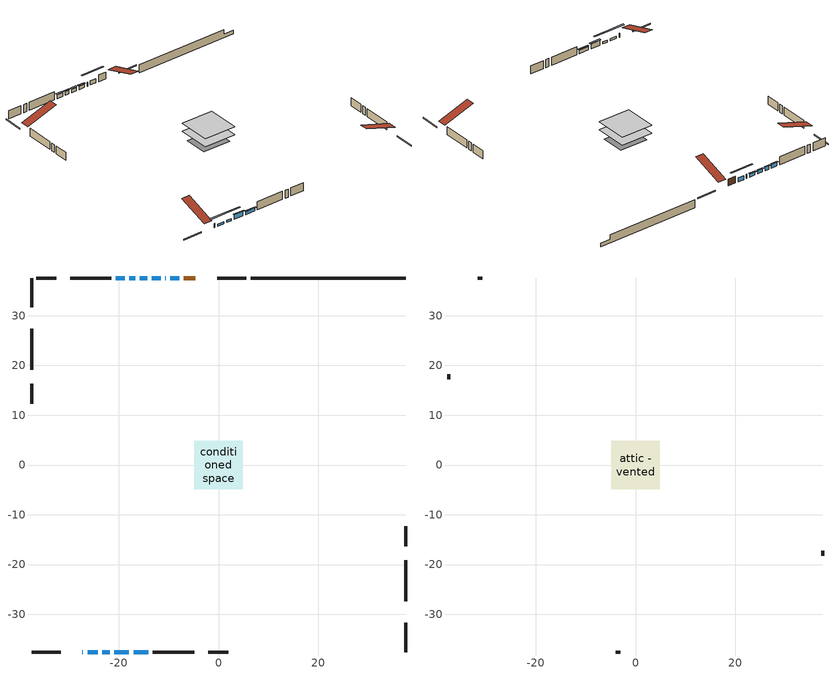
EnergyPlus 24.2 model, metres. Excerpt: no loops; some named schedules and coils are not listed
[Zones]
conditioned space
 floor outside (Floor1 construction): -2.7,-2.7 -2.7,2.7 2.7,2.7 2.7,-2.7 z1.59
 floor adiabatic (AdiabaticFloorConstruction): -4.82,-4.82 -4.82,4.82 4.82,4.82 4.82,-4.82 z1.59
 floor foundation (Slab1 construction): -4.27,-3.5 -4.27,3.5 4.27,3.5 4.27,-3.5 z-0.85
 wall outside (RimJoist1 construction): 5.54,37.56 -0.29,37.56 / -37.56,-37.56 -31.73,-37.56 / -37.56,37.56 -37.56,31.73 / 37.56,-37.56 37.56,-31.73 z1.59:1.89
 wall outside (AdiabaticWallConstruction 1): -4.62,37.56 -6.94,37.56 z1.59:3.62
 wall outside (AdiabaticWallConstruction): -27.4,-37.56 -27.23,-37.56 / -7.87,37.56 -9.65,37.56 / -10.58,37.56 -10.7,37.56 z1.59:2.81; -26.3,-37.56 -24.27,-37.56 / -23.34,-37.56 -21.86,-37.56 z1.59:2.2; -11.62,37.56 -13.43,37.56 / -14.35,37.56 -15.83,37.56 / -17.06,-37.56 -14.12,-37.56 z1.59:2.61; -16.76,37.56 -17.9,37.56 / -18.83,37.56 -20.61,37.56 z1.59:2.73; -20.94,-37.56 -17.99,-37.56 z1.59:3.04
 wall outside (Wall1 construction): -21.53,37.56 -29.81,37.56 / -13.19,-37.56 -4.91,-37.56 / -37.56,27.4 -37.56,19.12 / 37.56,-27.4 37.56,-19.12 z1.59:4.03
 wall outside (Wall3 construction): -32.62,37.56 -36.63,37.56 / -2.1,-37.56 1.91,-37.56 / -37.56,16.32 -37.56,12.3 / 37.56,-16.32 37.56,-12.3 z1.59:4.03
 wall foundation (FoundationWall1 construction): 6.47,37.56,-0.85 6.47,37.56,1.59 34.45,37.56,1.59 34.45,37.56,0.21 37.56,37.56,0.21 37.56,37.56,-0.85
 window (WindowConstruction 6): -27.4,-37.56 -27.23,-37.56 z1.59:2.81
 window (WindowConstruction 8): -7.87,37.56 -9.65,37.56 z1.59:2.81
 window (WindowConstruction 9): -26.3,-37.56 -24.27,-37.56 z1.59:2.2
 window (WindowConstruction 10): -23.34,-37.56 -21.87,-37.56 z1.59:2.2
 window (WindowConstruction 7): -10.58,37.56 -10.69,37.56 z1.59:2.81
 window (WindowConstruction): -11.62,37.56 -13.43,37.56 z1.59:2.6
 window (WindowConstruction 1): -14.36,37.56 -15.83,37.56 z1.59:2.6
 window (WindowConstruction 2): -16.76,37.56 -17.9,37.56 z1.59:2.73
 window (WindowConstruction 3): -18.83,37.56 -20.61,37.56 z1.59:2.73
 window (WindowConstruction 4): -20.94,-37.56 -17.99,-37.56 z1.59:3.04
 window (WindowConstruction 5): -17.06,-37.56 -14.12,-37.56 z1.59:2.6
 door (Door): -4.62,37.56 -6.94,37.56 z1.59:3.62
 ceiling adiabatic (AdiabaticFloorConstruction): 4.82,-4.82 4.82,4.82 -4.82,4.82 -4.82,-4.82 z1.59
attic - vented
 floor to conditioned space (Floor2 construction Reversed): -4.82,-4.82 -4.82,4.82 4.82,4.82 4.82,-4.82 z4.03
 wall outside (Wall2 construction): -30.74,37.56 -31.69,37.56 / -3.98,-37.56 -3.03,-37.56 / -37.56,18.19 -37.56,17.25 / 37.56,-18.19 37.56,-17.25 z1.59:4.03
 roof outside (Roof1 construction): -3.69,37.56,4.03 -3.69,28.17,7.16 -1.22,28.17,7.16 -1.22,37.56,4.03; -28.33,-37.56,4.03 -28.33,-28.17,7.16 -30.8,-28.17,7.16 -30.8,-37.56,4.03; -37.56,28.33,4.03 -28.17,28.33,7.16 -28.17,30.8,7.16 -37.56,30.8,4.03; 37.56,-28.33,4.03 28.17,-28.33,7.16 28.17,-30.8,7.16 37.56,-30.8,4.03
shading: -12.29,37.56 -5.23,37.56 -5.23,37.97 -12.29,37.97 z5.45; -21.63,-37.56 -28.94,-37.56 -28.94,-37.97 -21.63,-37.97 z4.84; -19.23,-37.56 -25.98,-37.56 -25.98,-37.97 -19.23,-37.97 z4.84; -13.63,37.56 -11.42,37.56 -11.42,37.97 -13.63,37.97 z2.81; -16.03,37.56 -14.15,37.56 -14.15,37.97 -16.03,37.97 z2.81; -18.1,37.56 -16.56,37.56 -16.56,37.97 -18.1,37.97 z2.93; -20.81,37.56 -18.63,37.56 -18.63,37.97 -20.81,37.97 z2.93; -17.79,-37.56 -21.14,-37.56 -21.14,-37.97 -17.79,-37.97 z3.24; -13.92,-37.56 -17.26,-37.56 -17.26,-37.97 -13.92,-37.97 z2.81
[Building]
Building 1: Terrain=Suburbs
[Site:Location]
Victoria Intl AP_BC: Latitude {deg}=48.65; Longitude {deg}=-123.43; Time Zone {hr}=-8; Elevation {m}=20; Keep Site Location Information=Yes
[Site:GroundTemperature:Shallow]
8.05499, 7.06759, 6.98852, 7.45709, 9.33813, 11.2104, 12.8336, 13.8618, 13.9492, 13.1129, 11.5311, 9.71625
[Site:WaterMainsTemperature]
Calculation Method=Schedule; Temperature Schedule=mains temperature schedule
[Material] Roughness=Rough; Thermal Absorptance=0.9
Name | Thickness {m} | Conductivity {W/m-K} | Density {kg/m3} | Specific Heat {J/kg-K} | Solar Absorptance | Visible Absorptance
asphalt or fiberglass shingles | 0.00635 | 0.162714 | 1121.4 | 1465.45 | 0.4 | 0.4
ceiling loosefill ins | 0.0846667 | 0.0480833 | 16.02 | 1046.75 | 0.7 | 0.7
ceiling stud and cavity | 0.1397 | 0.101195 | 65.682 | 1177.47 | 0.7 | 0.7
concrete 4.0 in. | 0.1016 | 1.803125 | 2242.8 | 837.4 | 0.7 | 0.7
concrete 8.0 in. | 0.2032 | 1.803125 | 2242.8 | 837.4 | 0.7 | 0.7
door material | 0.04445 | 0.053851 | 512.64 | 1214.23 | 0.7 | 0.7
floor covering | 0.0127 | 0.0433444 | 54.468 | 1339.84 | 0.6 | 0.6
floor rigid ins; wall rigid ins | 0.512978 | 0.029427 | 32.04 | 1214.23 | 0.7 | 0.7
floor stud and cavity | 0.1397 | 1.58053 | 92.3553 | 1139.71 | 0.7 | 0.7
floor stud and cavity 1 | 0.1397 | 1.75129 | 37.0049 | 1207.88 | 0.7 | 0.7
furniture material conditioned space 1 | 0.1524 | 0.115458 | 640.8 | 1214.23 | 0.6 | 0.6
gypsum board | 0.0127 | 0.160291 | 801 | 837.4 | 0.6 | 0.6
osb sheathing 0.5 in. | 0.0127 | 0.115458 | 512.64 | 1214.23 | 0.7 | 0.7
osb sheathing 0.75 in. | 0.01905 | 0.115458 | 512.64 | 1214.23 | 0.7 | 0.7
rim joist stud and cavity | 0.0508 | 0.648972 | 50.32683 | 1063.81 | 0.6 | 0.6
wall stud and cavity | 0.1397 | 0.105084 | 139.0536 | 1170.24 | 0.7 | 0.7
wall stud and cavity 1 | 0.0889 | 6.9971 | 50.32683 | 1063.81 | 0.6 | 0.6
wall stud and cavity 2 | 0.1397 | 0.12064 | 139.0536 | 1170.24 | 0.7 | 0.7
wall stud and cavity 3 | 0.0889 | 0.380278 | 52.3479 | 1209.89 | 0.7 | 0.7
wall stud and cavity 4 | 0.0889 | 0.391764 | 83.0341 | 1211.67 | 0.7 | 0.7
wood siding | 0.0254 | 0.102417 | 544.68 | 1172.36 | 0.4 | 0.4
wood siding 1 | 0.00254 | 0.102417 | 544.68 | 1172.36 | 0.4 | 0.4
wood siding 2; wood siding 3; wood siding 4 | 0.0254 | 0.102417 | 544.68 | 1172.36 | 0.7 | 0.7
[WindowMaterial:SimpleGlazingSystem]
Name | U-Factor {W/m2-K} | Solar Heat Gain Coefficient
WindowMaterial | 4.63154 | 0.68
WindowMaterial 1 | 4.763842 | 0.67
WindowMaterial 2 | 4.90182 | 0.66
WindowMaterial 3 | 4.56171 | 0.68
WindowMaterial 4 | 4.18582 | 0.71
WindowMaterial 5 | 2.6556 | 0.39
WindowMaterial 6 | 2.65787 | 0.42
WindowMaterial 7 | 2.95313 | 0.6
WindowMaterial 8 | 2.95483 | 0.64
WindowMaterial 9 | 3.0082 | 0.51
[Construction]
AdiabaticFloorConstruction: floor stud and cavity 1, floor rigid ins, osb sheathing 0.75 in., floor covering
AdiabaticWallConstruction: wood siding 3, wall rigid ins, wall stud and cavity 3, gypsum board
AdiabaticWallConstruction 1: wood siding 4, wall rigid ins, wall stud and cavity 3, gypsum board
Door: door material
Floor1 construction: floor stud and cavity, osb sheathing 0.75 in., floor covering
Floor2 construction Reversed: gypsum board, ceiling stud and cavity, ceiling loosefill ins
FoundationWall1 construction: concrete 8.0 in.
furniture construction conditioned space 1: furniture material conditioned space 1
PartitionWallConstruction: gypsum board, wall stud and cavity 4, gypsum board
RimJoist1 construction: wood siding 2, rim joist stud and cavity
Roof1 construction: asphalt or fiberglass shingles
Slab1 construction: concrete 4.0 in.
Wall1 construction: wood siding, osb sheathing 0.5 in., wall stud and cavity, gypsum board
Wall2 construction: wood siding 1, wall stud and cavity 1
Wall3 construction: wood siding, osb sheathing 0.5 in., wall stud and cavity 2, gypsum board
WindowConstruction: WindowMaterial
WindowConstruction 1; WindowConstruction 5: WindowMaterial 1
WindowConstruction 10: WindowMaterial 9
WindowConstruction 2: WindowMaterial 2
WindowConstruction 3: WindowMaterial 3
WindowConstruction 4: WindowMaterial 4
WindowConstruction 6: WindowMaterial 5
WindowConstruction 7: WindowMaterial 6
WindowConstruction 8: WindowMaterial 7
WindowConstruction 9: WindowMaterial 8
[Zone] Multiplier=1; Part of Total Floor Area=Yes
Name | Volume {m3}
attic - vented | 47.3373
conditioned space | 419.5
[Space]
Name | Zone | Volume {m3}
attic - vented 1 | attic - vented | 47.3373
conditioned space 1 | conditioned space | 419.5
[ZoneInfiltration:EffectiveLeakageArea]
infil attic - vented 1: Zone or Space=attic - vented 1; Schedule=Always On Discrete; Effective Air Leakage Area {cm2}=4137.33; Stack Coefficient=0.00038739; Wind Coefficient=1.32983e-05
[ZoneMixing]
whole house fan mix: Zone or Space=attic - vented; Schedule=Always On Continuous; Design Flow Rate Calculation Method=Flow/Zone; Design Flow Rate {m3/s}=0; Source Zone or Space=conditioned space
[SurfaceProperty:ExposedFoundationPerimeter]
Slab1: Exposed Perimeter Calculation Method=TotalExposedPerimeter; Total Exposed Perimeter {m}=31.091
[InternalMass] Zone or ZoneList=conditioned space; Space or SpaceList=conditioned space 1
Name | Construction | Surface Area {m2}
furniture mass conditioned space 1 | furniture construction conditioned space 1 | 72.8759
partition wall mass | PartitionWallConstruction | 182.19
[Lights]
interior lighting: Zone or ZoneList or Space or SpaceList=conditioned space 1; Schedule=interior lighting schedule; Design Level Calculation Method=LightingLevel; Lighting Level {W}=343.2; Return Air Fraction=0; Fraction Radiant=0.6; Fraction Visible=0.2; Fraction Replaceable=1
[People]
occupants: Zone or ZoneList or Space or SpaceList=conditioned space 1; Number of People Schedule=occupants schedule; Number of People Calculation Method=People; Number of People=3; Fraction Radiant=0.314171; Sensible Heat Fraction=0.56303; Activity Level Schedule=occupants activity schedule; Carbon Dioxide Generation Rate {m3/s-W}=0; Enable ASHRAE 55 Comfort Warnings=No; Mean Radiant Temperature Calculation Type=EnclosureAveraged
[ElectricEquipment] Zone or ZoneList or Space or SpaceList=conditioned space 1; Design Level Calculation Method=EquipmentLevel
Name | Schedule | Design Level {W} | Fraction Latent | Fraction Radiant | Fraction Lost
clothes dryer | clothes dryer schedule | 140.772 | 0.015 | 0.081 | 0.85
clothes washer | clothes washer schedule | 32.1985 | 0.03 | 0.162 | 0.7
cooking range | cooking range schedule | 215.147 | 0.08 | 0.432 | 0.2
dishwasher | dishwasher schedule | 66.8632 | 0.3 | 0.18 | 0.4
fridge | fridge schedule | 72.9452 | 0 | 0.6 | 0
mech vent bath fan 0 | mech vent bath fan 0 schedule | 50.2 | 0 | 0 | 1
mech vent bath fan 1 | mech vent bath fan 1 schedule | 50.2 | 0 | 0 | 1
mech vent house fan | mech vent house fan schedule | 0 | 0 | 0 | 1
mech vent house fan cfis | mech vent house fan cfis schedule | 0 | 0 | 0 | 0
mech vent range fan 0 | mech vent range fan 0 schedule | 57 | 0 | 0 | 1
misc plug loads | misc plug loads schedule | 494.7 | 0.045 | 0.513 | 0.1
whole house fan | Always On Discrete | 0 | 0 | 0 | 1
[OtherEquipment] Zone or ZoneList or Space or SpaceList=conditioned space 1; Design Level Calculation Method=EquipmentLevel
Name | Fuel Type | Schedule | Design Level {W} | Fraction Latent | Fraction Radiant | Fraction Lost
clothes dryer 1 | Electricity | clothes dryer schedule | 0 | 0.015 | 0.081 | 0.85
cooking range 1 | Electricity | cooking range schedule | 0 | 0.08 | 0.432 | 0.2
general water use latent | None | general water use schedule | 62.594 | 1 | 0 | 0
general water use sensible | None | general water use schedule | -61.6891 | 0 | 0.6 | 0
mech vent house fan latent load | None | Always On Discrete | 0 | 1 | 0 | 0
mech vent house fan sensible load | None | Always On Discrete | 0 | 0 | 0 | 0
water heater energy adjustment1 | Electricity | Always On Discrete | 0.01 | 0 | 0 | 1
[ZoneInfiltration:DesignFlowRate] Zone or ZoneList or Space or SpaceList=conditioned space 1; Schedule=Always On Discrete; Design Flow Rate Calculation Method=Flow/Zone; Design Flow Rate {m3/s}=0
infil flow; natural vent flow; whole house fan flow
[ZoneControl:Thermostat]
conditioned space Thermostat: Zone or ZoneList=conditioned space; Control Type Schedule=conditioned space Thermostat Schedule; Control 1=conditioned space temperature setpoint; Temperature Difference Between Cutout And Setpoint {deltaC}=0
[ThermostatSetpoint:DualSetpoint]
conditioned space temperature setpoint: Heating Setpoint Temperature Schedule=heating setpoint; Cooling Setpoint Temperature Schedule=cooling setpoint
[AirLoopHVAC:UnitarySystem]
unit heater unitary system: Control Type=Load; Controlling Zone or Thermostat Location=conditioned space; Dehumidification Control Type=None; Availability Schedule=Always On Discrete; Supply Fan=unit heater supply fan; Fan Placement=BlowThrough; Supply Air Fan Operating Mode Schedule=unit heater auto fan schedule; Heating Coil=unit heater htg coil; DX Heating Coil Sizing Ratio=1; Use DOAS DX Cooling Coil=No; Minimum Supply Air Temperature {C}=2; Latent Load Control=SensibleOnlyLoadControl; Cooling Supply Air Flow Rate Method=None; Heating Supply Air Flow Rate Method=SupplyAirFlowRate; Heating Supply Air Flow Rate {m3/s}=0.00141584; No Load Supply Air Flow Rate Method=SupplyAirFlowRate; No Load Supply Air Flow Rate {m3/s}=0; No Load Supply Air Flow Rate Control Set To Low Speed=Yes; Maximum Supply Air Temperature {C}=48.8889; Maximum Outdoor Dry-Bulb Temperature for Supplemental Heater Operation {C}=21; Ancillary On-Cycle Electric Power {W}=0; Ancillary Off-Cycle Electric Power {W}=0
[Zone equipment]
conditioned space: electric baseboard, unit heater unitary system
[Foundation:Kiva]
Foundation Kiva 1: Initial Indoor Air Temperature {C}=18; Wall Height Above Grade {m}=1.58999; Wall Depth Below Slab {m}=0.2032
[Foundation:Kiva:Settings]
Soil Conductivity {W/m-K}=0.849921; Soil Density {kg/m3}=1842.3; Soil Specific Heat {J/kg-K}=418.7; Ground Solar Absorptivity=0.9; Ground Thermal Absorptivity=0.9; Ground Surface Roughness {m}=0.03; Far-Field Width {m}=40; Deep-Ground Boundary Condition=ZeroFlux; Deep-Ground Depth {m}=40; Minimum Cell Dimension {m}=0.2; Maximum Cell Growth Coefficient=3; Simulation Timestep=Timestep
[Exterior:Lights]
exterior lighting: Schedule=exterior lighting schedule; Design Level {W}=75.6
[EnergyManagementSystem:Sensor] Output:Variable or Output:Meter Index Key=conditioned space
Name | Output:Variable or Output:Meter
conditioned_space_clg_unmet_s | Zone Cooling Setpoint Not Met Time
conditioned_space_htg_unmet_s | Zone Heating Setpoint Not Met Time
fridge_tin_s; tin_s; tin_s_1 | Zone Mean Air Temperature
tout_s | Zone Outdoor Air Drybulb Temperature
win_s | Zone Air Humidity Ratio
[Schedule:Constant]
Name | Hourly Value
Always On Continuous; mech vent house fan schedule; mech vent house fan cfis schedule; Always On Discrete | 1
occupants activity schedule | 117.228
fridge schedule; unit heater auto fan schedule | 0
[Schedule:Week:Daily]
interior lighting schedule Week Rule - Jan1-Jan27: interior lighting schedule day, interior lighting schedule day, interior lighting schedule day, interior lighting schedule day, interior lighting schedule day, interior lighting schedule day, interior lighting schedule day, interior lighting schedule default day, interior lighting schedule default day, interior lighting schedule default day, interior lighting schedule default day, interior lighting schedule default day
interior lighting schedule Week Rule - Jan28-Feb3: interior lighting schedule day, interior lighting schedule day, interior lighting schedule day, interior lighting schedule day, interior lighting schedule day 1, interior lighting schedule day 1, interior lighting schedule day 1, interior lighting schedule default day, interior lighting schedule default day, interior lighting schedule default day, interior lighting schedule default day, interior lighting schedule default day
interior lighting schedule Week Rule - Feb4-Feb24: interior lighting schedule day 1, interior lighting schedule day 1, interior lighting schedule day 1, interior lighting schedule day 1, interior lighting schedule day 1, interior lighting schedule day 1, interior lighting schedule day 1, interior lighting schedule default day, interior lighting schedule default day, interior lighting schedule default day, interior lighting schedule default day, interior lighting schedule default day
interior lighting schedule Week Rule - Feb25-Mar3: interior lighting schedule day 1, interior lighting schedule day 1, interior lighting schedule day 1, interior lighting schedule day 1, interior lighting schedule day 2, interior lighting schedule day 2, interior lighting schedule day 2, interior lighting schedule default day, interior lighting schedule default day, interior lighting schedule default day, interior lighting schedule default day, interior lighting schedule default day
interior lighting schedule Week Rule - Mar4-Mar31: interior lighting schedule day 2, interior lighting schedule day 2, interior lighting schedule day 2, interior lighting schedule day 2, interior lighting schedule day 2, interior lighting schedule day 2, interior lighting schedule day 2, interior lighting schedule default day, interior lighting schedule default day, interior lighting schedule default day, interior lighting schedule default day, interior lighting schedule default day
interior lighting schedule Week Rule - Apr1-Apr28: interior lighting schedule day 3, interior lighting schedule day 3, interior lighting schedule day 3, interior lighting schedule day 3, interior lighting schedule day 3, interior lighting schedule day 3, interior lighting schedule day 3, interior lighting schedule default day, interior lighting schedule default day, interior lighting schedule default day, interior lighting schedule default day, interior lighting schedule default day
interior lighting schedule Week Rule - Apr29-May5: interior lighting schedule day 3, interior lighting schedule day 3, interior lighting schedule day 4, interior lighting schedule day 4, interior lighting schedule day 4, interior lighting schedule day 4, interior lighting schedule day 4, interior lighting schedule default day, interior lighting schedule default day, interior lighting schedule default day, interior lighting schedule default day, interior lighting schedule default day
interior lighting schedule Week Rule - May6-May26: interior lighting schedule day 4, interior lighting schedule day 4, interior lighting schedule day 4, interior lighting schedule day 4, interior lighting schedule day 4, interior lighting schedule day 4, interior lighting schedule day 4, interior lighting schedule default day, interior lighting schedule default day, interior lighting schedule default day, interior lighting schedule default day, interior lighting schedule default day
interior lighting schedule Week Rule - May27-Jun2: interior lighting schedule day 4, interior lighting schedule day 4, interior lighting schedule day 4, interior lighting schedule day 4, interior lighting schedule day 4, interior lighting schedule day 5, interior lighting schedule day 5, interior lighting schedule default day, interior lighting schedule default day, interior lighting schedule default day, interior lighting schedule default day, interior lighting schedule default day
interior lighting schedule Week Rule - Jun3-Jun30: interior lighting schedule day 5, interior lighting schedule day 5, interior lighting schedule day 5, interior lighting schedule day 5, interior lighting schedule day 5, interior lighting schedule day 5, interior lighting schedule day 5, interior lighting schedule default day, interior lighting schedule default day, interior lighting schedule default day, interior lighting schedule default day, interior lighting schedule default day
interior lighting schedule Week Rule - Jul1-Jul28: interior lighting schedule day 6, interior lighting schedule day 6, interior lighting schedule day 6, interior lighting schedule day 6, interior lighting schedule day 6, interior lighting schedule day 6, interior lighting schedule day 6, interior lighting schedule default day, interior lighting schedule default day, interior lighting schedule default day, interior lighting schedule default day, interior lighting schedule default day
interior lighting schedule Week Rule - Jul29-Aug4: interior lighting schedule day 6, interior lighting schedule day 6, interior lighting schedule day 6, interior lighting schedule day 7, interior lighting schedule day 7, interior lighting schedule day 7, interior lighting schedule day 7, interior lighting schedule default day, interior lighting schedule default day, interior lighting schedule default day, interior lighting schedule default day, interior lighting schedule default day
interior lighting schedule Week Rule - Aug5-Aug25: interior lighting schedule day 7, interior lighting schedule day 7, interior lighting schedule day 7, interior lighting schedule day 7, interior lighting schedule day 7, interior lighting schedule day 7, interior lighting schedule day 7, interior lighting schedule default day, interior lighting schedule default day, interior lighting schedule default day, interior lighting schedule default day, interior lighting schedule default day
interior lighting schedule Week Rule - Aug26-Sep1: interior lighting schedule day 7, interior lighting schedule day 7, interior lighting schedule day 7, interior lighting schedule day 7, interior lighting schedule day 7, interior lighting schedule day 7, interior lighting schedule day 8, interior lighting schedule default day, interior lighting schedule default day, interior lighting schedule default day, interior lighting schedule default day, interior lighting schedule default day
interior lighting schedule Week Rule - Sep2-Sep29: interior lighting schedule day 8, interior lighting schedule day 8, interior lighting schedule day 8, interior lighting schedule day 8, interior lighting schedule day 8, interior lighting schedule day 8, interior lighting schedule day 8, interior lighting schedule default day, interior lighting schedule default day, interior lighting schedule default day, interior lighting schedule default day, interior lighting schedule default day
interior lighting schedule Week Rule - Sep30-Oct6: interior lighting schedule day 8, interior lighting schedule day 9, interior lighting schedule day 9, interior lighting schedule day 9, interior lighting schedule day 9, interior lighting schedule day 9, interior lighting schedule day 9, interior lighting schedule default day, interior lighting schedule default day, interior lighting schedule default day, interior lighting schedule default day, interior lighting schedule default day
interior lighting schedule Week Rule - Oct7-Oct27: interior lighting schedule day 9, interior lighting schedule day 9, interior lighting schedule day 9, interior lighting schedule day 9, interior lighting schedule day 9, interior lighting schedule day 9, interior lighting schedule day 9, interior lighting schedule default day, interior lighting schedule default day, interior lighting schedule default day, interior lighting schedule default day, interior lighting schedule default day
interior lighting schedule Week Rule - Oct28-Nov3: interior lighting schedule day 9, interior lighting schedule day 9, interior lighting schedule day 9, interior lighting schedule day 9, interior lighting schedule day 10, interior lighting schedule day 10, interior lighting schedule day 10, interior lighting schedule default day, interior lighting schedule default day, interior lighting schedule default day, interior lighting schedule default day, interior lighting schedule default day
interior lighting schedule Week Rule - Nov4-Nov24: interior lighting schedule day 10, interior lighting schedule day 10, interior lighting schedule day 10, interior lighting schedule day 10, interior lighting schedule day 10, interior lighting schedule day 10, interior lighting schedule day 10, interior lighting schedule default day, interior lighting schedule default day, interior lighting schedule default day, interior lighting schedule default day, interior lighting schedule default day
interior lighting schedule Week Rule - Nov25-Dec1: interior lighting schedule day 10, interior lighting schedule day 10, interior lighting schedule day 10, interior lighting schedule day 10, interior lighting schedule day 10, interior lighting schedule day 10, interior lighting schedule day 11, interior lighting schedule default day, interior lighting schedule default day, interior lighting schedule default day, interior lighting schedule default day, interior lighting schedule default day
interior lighting schedule Week Rule - Dec2-Dec31: interior lighting schedule day 11, interior lighting schedule day 11, interior lighting schedule day 11, interior lighting schedule day 11, interior lighting schedule day 11, interior lighting schedule day 11, interior lighting schedule day 11, interior lighting schedule default day, interior lighting schedule default day, interior lighting schedule default day, interior lighting schedule default day, interior lighting schedule default day
occupants schedule Week Rule - Jan1-Dec31: occupants schedule day, occupants schedule day, occupants schedule day, occupants schedule day, occupants schedule day, occupants schedule day, occupants schedule day, occupants schedule default day, occupants schedule default day, occupants schedule default day, occupants schedule default day, occupants schedule default day
clothes dryer schedule Week Rule - Jan1-Dec31: clothes dryer schedule day, clothes dryer schedule day, clothes dryer schedule day, clothes dryer schedule day, clothes dryer schedule day, clothes dryer schedule day, clothes dryer schedule day, clothes dryer schedule default day, clothes dryer schedule default day, clothes dryer schedule default day, clothes dryer schedule default day, clothes dryer schedule default day
clothes washer schedule Week Rule - Jan1-Dec31: clothes washer schedule day, clothes washer schedule day, clothes washer schedule day, clothes washer schedule day, clothes washer schedule day, clothes washer schedule day, clothes washer schedule day, clothes washer schedule default day, clothes washer schedule default day, clothes washer schedule default day, clothes washer schedule default day, clothes washer schedule default day
cooking range schedule Week Rule - Jan1-Dec31: cooking range schedule day, cooking range schedule day, cooking range schedule day, cooking range schedule day, cooking range schedule day, cooking range schedule day, cooking range schedule day, cooking range schedule default day, cooking range schedule default day, cooking range schedule default day, cooking range schedule default day, cooking range schedule default day
dishwasher schedule Week Rule - Jan1-Dec31: dishwasher schedule day, dishwasher schedule day, dishwasher schedule day, dishwasher schedule day, dishwasher schedule day, dishwasher schedule day, dishwasher schedule day, dishwasher schedule default day, dishwasher schedule default day, dishwasher schedule default day, dishwasher schedule default day, dishwasher schedule default day
mech vent bath fan 0 schedule Week Rule - Jan1-Dec31: mech vent bath fan 0 schedule day, mech vent bath fan 0 schedule day, mech vent bath fan 0 schedule day, mech vent bath fan 0 schedule day, mech vent bath fan 0 schedule day, mech vent bath fan 0 schedule day, mech vent bath fan 0 schedule day, mech vent bath fan 0 schedule default day, mech vent bath fan 0 schedule default day, mech vent bath fan 0 schedule default day, mech vent bath fan 0 schedule default day, mech vent bath fan 0 schedule default day
mech vent bath fan 1 schedule Week Rule - Jan1-Dec31: mech vent bath fan 1 schedule day, mech vent bath fan 1 schedule day, mech vent bath fan 1 schedule day, mech vent bath fan 1 schedule day, mech vent bath fan 1 schedule day, mech vent bath fan 1 schedule day, mech vent bath fan 1 schedule day, mech vent bath fan 1 schedule default day, mech vent bath fan 1 schedule default day, mech vent bath fan 1 schedule default day, mech vent bath fan 1 schedule default day, mech vent bath fan 1 schedule default day
mech vent range fan 0 schedule Week Rule - Jan1-Dec31: mech vent range fan 0 schedule day, mech vent range fan 0 schedule day, mech vent range fan 0 schedule day, mech vent range fan 0 schedule day, mech vent range fan 0 schedule day, mech vent range fan 0 schedule day, mech vent range fan 0 schedule day, mech vent range fan 0 schedule default day, mech vent range fan 0 schedule default day, mech vent range fan 0 schedule default day, mech vent range fan 0 schedule default day, mech vent range fan 0 schedule default day
misc plug loads schedule Week Rule - Jan1-Dec31: misc plug loads schedule day, misc plug loads schedule day, misc plug loads schedule day, misc plug loads schedule day, misc plug loads schedule day, misc plug loads schedule day, misc plug loads schedule day, misc plug loads schedule default day, misc plug loads schedule default day, misc plug loads schedule default day, misc plug loads schedule default day, misc plug loads schedule default day
general water use schedule Week Rule - Jan1-Dec31: general water use schedule day, general water use schedule day, general water use schedule day, general water use schedule day, general water use schedule day, general water use schedule day, general water use schedule day, general water use schedule default day, general water use schedule default day, general water use schedule default day, general water use schedule default day, general water use schedule default day
exterior lighting schedule Week Rule - Jan1-Jan27: exterior lighting schedule day, exterior lighting schedule day, exterior lighting schedule day, exterior lighting schedule day, exterior lighting schedule day, exterior lighting schedule day, exterior lighting schedule day, exterior lighting schedule default day, exterior lighting schedule default day, exterior lighting schedule default day, exterior lighting schedule default day, exterior lighting schedule default day
exterior lighting schedule Week Rule - Jan28-Feb3: exterior lighting schedule day, exterior lighting schedule day, exterior lighting schedule day, exterior lighting schedule day, exterior lighting schedule day 1, exterior lighting schedule day 1, exterior lighting schedule day 1, exterior lighting schedule default day, exterior lighting schedule default day, exterior lighting schedule default day, exterior lighting schedule default day, exterior lighting schedule default day
exterior lighting schedule Week Rule - Feb4-Feb24: exterior lighting schedule day 1, exterior lighting schedule day 1, exterior lighting schedule day 1, exterior lighting schedule day 1, exterior lighting schedule day 1, exterior lighting schedule day 1, exterior lighting schedule day 1, exterior lighting schedule default day, exterior lighting schedule default day, exterior lighting schedule default day, exterior lighting schedule default day, exterior lighting schedule default day
exterior lighting schedule Week Rule - Feb25-Mar3: exterior lighting schedule day 1, exterior lighting schedule day 1, exterior lighting schedule day 1, exterior lighting schedule day 1, exterior lighting schedule day 2, exterior lighting schedule day 2, exterior lighting schedule day 2, exterior lighting schedule default day, exterior lighting schedule default day, exterior lighting schedule default day, exterior lighting schedule default day, exterior lighting schedule default day
exterior lighting schedule Week Rule - Mar4-Mar31: exterior lighting schedule day 2, exterior lighting schedule day 2, exterior lighting schedule day 2, exterior lighting schedule day 2, exterior lighting schedule day 2, exterior lighting schedule day 2, exterior lighting schedule day 2, exterior lighting schedule default day, exterior lighting schedule default day, exterior lighting schedule default day, exterior lighting schedule default day, exterior lighting schedule default day
exterior lighting schedule Week Rule - Apr1-Apr28: exterior lighting schedule day 3, exterior lighting schedule day 3, exterior lighting schedule day 3, exterior lighting schedule day 3, exterior lighting schedule day 3, exterior lighting schedule day 3, exterior lighting schedule day 3, exterior lighting schedule default day, exterior lighting schedule default day, exterior lighting schedule default day, exterior lighting schedule default day, exterior lighting schedule default day
exterior lighting schedule Week Rule - Apr29-May5: exterior lighting schedule day 3, exterior lighting schedule day 3, exterior lighting schedule day 4, exterior lighting schedule day 4, exterior lighting schedule day 4, exterior lighting schedule day 4, exterior lighting schedule day 4, exterior lighting schedule default day, exterior lighting schedule default day, exterior lighting schedule default day, exterior lighting schedule default day, exterior lighting schedule default day
exterior lighting schedule Week Rule - May6-May26: exterior lighting schedule day 4, exterior lighting schedule day 4, exterior lighting schedule day 4, exterior lighting schedule day 4, exterior lighting schedule day 4, exterior lighting schedule day 4, exterior lighting schedule day 4, exterior lighting schedule default day, exterior lighting schedule default day, exterior lighting schedule default day, exterior lighting schedule default day, exterior lighting schedule default day
exterior lighting schedule Week Rule - May27-Jun2: exterior lighting schedule day 4, exterior lighting schedule day 4, exterior lighting schedule day 4, exterior lighting schedule day 4, exterior lighting schedule day 4, exterior lighting schedule day 5, exterior lighting schedule day 5, exterior lighting schedule default day, exterior lighting schedule default day, exterior lighting schedule default day, exterior lighting schedule default day, exterior lighting schedule default day
exterior lighting schedule Week Rule - Jun3-Jun30: exterior lighting schedule day 5, exterior lighting schedule day 5, exterior lighting schedule day 5, exterior lighting schedule day 5, exterior lighting schedule day 5, exterior lighting schedule day 5, exterior lighting schedule day 5, exterior lighting schedule default day, exterior lighting schedule default day, exterior lighting schedule default day, exterior lighting schedule default day, exterior lighting schedule default day
exterior lighting schedule Week Rule - Jul1-Jul28: exterior lighting schedule day 6, exterior lighting schedule day 6, exterior lighting schedule day 6, exterior lighting schedule day 6, exterior lighting schedule day 6, exterior lighting schedule day 6, exterior lighting schedule day 6, exterior lighting schedule default day, exterior lighting schedule default day, exterior lighting schedule default day, exterior lighting schedule default day, exterior lighting schedule default day
exterior lighting schedule Week Rule - Jul29-Aug4: exterior lighting schedule day 6, exterior lighting schedule day 6, exterior lighting schedule day 6, exterior lighting schedule day 7, exterior lighting schedule day 7, exterior lighting schedule day 7, exterior lighting schedule day 7, exterior lighting schedule default day, exterior lighting schedule default day, exterior lighting schedule default day, exterior lighting schedule default day, exterior lighting schedule default day
[Schedule:Year]
interior lighting schedule: interior lighting schedule Week Rule - Jan1-Jan27, 1, 1, 1, 27, interior lighting schedule Week Rule - Jan28-Feb3, 1, 28, 2, 3, interior lighting schedule Week Rule - Feb4-Feb24, 2, 4, 2, 24, interior lighting schedule Week Rule - Feb25-Mar3, 2, 25, 3, 3, interior lighting schedule Week Rule - Mar4-Mar31, 3, 4, 3, 31, interior lighting schedule Week Rule - Apr1-Apr28, 4, 1, 4, 28, interior lighting schedule Week Rule - Apr29-May5, 4, 29, 5, 5, interior lighting schedule Week Rule - May6-May26, 5, 6, 5, 26, interior lighting schedule Week Rule - May27-Jun2, 5, 27, 6, 2, interior lighting schedule Week Rule - Jun3-Jun30, 6, 3, 6, 30, interior lighting schedule Week Rule - Jul1-Jul28, 7, 1, 7, 28, interior lighting schedule Week Rule - Jul29-Aug4, 7, 29, 8, 4, interior lighting schedule Week Rule - Aug5-Aug25, 8, 5, 8, 25, interior lighting schedule Week Rule - Aug26-Sep1, 8, 26, 9, 1, interior lighting schedule Week Rule - Sep2-Sep29, 9, 2, 9, 29, interior lighting schedule Week Rule - Sep30-Oct6, 9, 30, 10, 6, interior lighting schedule Week Rule - Oct7-Oct27, 10, 7, 10, 27, interior lighting schedule Week Rule - Oct28-Nov3, 10, 28, 11, 3, interior lighting schedule Week Rule - Nov4-Nov24, 11, 4, 11, 24, interior lighting schedule Week Rule - Nov25-Dec1, 11, 25, 12, 1, interior lighting schedule Week Rule - Dec2-Dec31, 12, 2, 12, 31
occupants schedule: occupants schedule Week Rule - Jan1-Dec31, 1, 1, 12, 31
clothes dryer schedule: clothes dryer schedule Week Rule - Jan1-Dec31, 1, 1, 12, 31
clothes washer schedule: clothes washer schedule Week Rule - Jan1-Dec31, 1, 1, 12, 31
cooking range schedule: cooking range schedule Week Rule - Jan1-Dec31, 1, 1, 12, 31
dishwasher schedule: dishwasher schedule Week Rule - Jan1-Dec31, 1, 1, 12, 31
mech vent bath fan 0 schedule: mech vent bath fan 0 schedule Week Rule - Jan1-Dec31, 1, 1, 12, 31
mech vent bath fan 1 schedule: mech vent bath fan 1 schedule Week Rule - Jan1-Dec31, 1, 1, 12, 31
mech vent range fan 0 schedule: mech vent range fan 0 schedule Week Rule - Jan1-Dec31, 1, 1, 12, 31
misc plug loads schedule: misc plug loads schedule Week Rule - Jan1-Dec31, 1, 1, 12, 31
general water use schedule: general water use schedule Week Rule - Jan1-Dec31, 1, 1, 12, 31
exterior lighting schedule: exterior lighting schedule Week Rule - Jan1-Jan27, 1, 1, 1, 27, exterior lighting schedule Week Rule - Jan28-Feb3, 1, 28, 2, 3, exterior lighting schedule Week Rule - Feb4-Feb24, 2, 4, 2, 24, exterior lighting schedule Week Rule - Feb25-Mar3, 2, 25, 3, 3, exterior lighting schedule Week Rule - Mar4-Mar31, 3, 4, 3, 31, exterior lighting schedule Week Rule - Apr1-Apr28, 4, 1, 4, 28, exterior lighting schedule Week Rule - Apr29-May5, 4, 29, 5, 5, exterior lighting schedule Week Rule - May6-May26, 5, 6, 5, 26, exterior lighting schedule Week Rule - May27-Jun2, 5, 27, 6, 2, exterior lighting schedule Week Rule - Jun3-Jun30, 6, 3, 6, 30, exterior lighting schedule Week Rule - Jul1-Jul28, 7, 1, 7, 28, exterior lighting schedule Week Rule - Jul29-Aug4, 7, 29, 8, 4, exterior lighting schedule Week Rule - Aug5-Aug25, 8, 5, 8, 25, exterior lighting schedule Week Rule - Aug26-Sep1, 8, 26, 9, 1, exterior lighting schedule Week Rule - Sep2-Sep29, 9, 2, 9, 29, exterior lighting schedule Week Rule - Sep30-Oct6, 9, 30, 10, 6, exterior lighting schedule Week Rule - Oct7-Oct27, 10, 7, 10, 27, exterior lighting schedule Week Rule - Oct28-Nov3, 10, 28, 11, 3, exterior lighting schedule Week Rule - Nov4-Nov24, 11, 4, 11, 24, exterior lighting schedule Week Rule - Nov25-Dec1, 11, 25, 12, 1, exterior lighting schedule Week Rule - Dec2-Dec31, 12, 2, 12, 31
[Schedule:Compact]
conditioned space Thermostat Schedule: Through: 12/31, For: AllDays, Until: 24:00, 4
mains temperature schedule: Through: 01/01, For: AllDays, Until: 24:00, 11.3917, Through: 01/02, For: AllDays, Until: 24:00, 11.3578, Through: 01/03, For: AllDays, Until: 24:00, 11.3239, Through: 01/04, For: AllDays, Until: 24:00, 11.2911, Through: 01/05, For: AllDays, Until: 24:00, 11.2594, Through: 01/06, For: AllDays, Until: 24:00, 11.2278, Through: 01/07, For: AllDays, Until: 24:00, 11.1972, Through: 01/08, For: AllDays, Until: 24:00, 11.1672, Through: 01/09, For: AllDays, Until: 24:00, 11.1378, Through: 01/10, For: AllDays, Until: 24:00, 11.1094, Through: 01/11, For: AllDays, Until: 24:00, 11.0817, Through: 01/12, For: AllDays, Until: 24:00, 11.0544, Through: 01/13, For: AllDays, Until: 24:00, 11.0283, Through: 01/14, For: AllDays, Until: 24:00, 11.0028, Through: 01/15, For: AllDays, Until: 24:00, 10.9778, Through: 01/16, For: AllDays, Until: 24:00, 10.9539, Through: 01/17, For: AllDays, Until: 24:00, 10.9311, Through: 01/18, For: AllDays, Until: 24:00, 10.9089, Through: 01/19, For: AllDays, Until: 24:00, 10.8872, Through: 01/20, For: AllDays, Until: 24:00, 10.8661, Through: 01/21, For: AllDays, Until: 24:00, 10.8467, Through: 01/22, For: AllDays, Until: 24:00, 10.8272, Through: 01/23, For: AllDays, Until: 24:00, 10.8089, Through: 01/24, For: AllDays, Until: 24:00, 10.7917, Through: 01/25, For: AllDays, Until: 24:00, 10.775, Through: 01/26, For: AllDays, Until: 24:00, 10.7594, Through: 01/27, For: AllDays, Until: 24:00, 10.7444, Through: 01/28, For: AllDays, Until: 24:00, 10.7306, Through: 01/29, For: AllDays, Until: 24:00, 10.7172, Through: 01/30, For: AllDays, Until: 24:00, 10.705, Through: 01/31, For: AllDays, Until: 24:00, 10.6933, Through: 02/01, For: AllDays, Until: 24:00, 10.6828, Through: 02/02, For: AllDays, Until: 24:00, 10.6733, Through: 02/03, For: AllDays, Until: 24:00, 10.6644, Through: 02/04, For: AllDays, Until: 24:00, 10.6567, Through: 02/05, For: AllDays, Until: 24:00, 10.6494, Through: 02/06, For: AllDays, Until: 24:00, 10.6433, Through: 02/07, For: AllDays, Until: 24:00, 10.6378, Through: 02/08, For: AllDays, Until: 24:00, 10.6333, Through: 02/09, For: AllDays, Until: 24:00, 10.63, Through: 02/10, For: AllDays, Until: 24:00, 10.6272, Through: 02/11, For: AllDays, Until: 24:00, 10.6256, Through: 02/12, For: AllDays, Until: 24:00, 10.625, Through: 02/13, For: AllDays, Until: 24:00, 10.625, Through: 02/14, For: AllDays, Until: 24:00, 10.6256, Through: 02/15, For: AllDays, Until: 24:00, 10.6278, Through: 02/16, For: AllDays, Until: 24:00, 10.63, Through: 02/17, For: AllDays, Until: 24:00, 10.6339, Through: 02/18, For: AllDays, Until: 24:00, 10.6383, Through: 02/19, For: AllDays, Until: 24:00, 10.6439, Through: 02/20, For: AllDays, Until: 24:00, 10.65, Through: 02/21, For: AllDays, Until: 24:00, 10.6572, Through: 02/22, For: AllDays, Until: 24:00, 10.665, Through: 02/23, For: AllDays, Until: 24:00, 10.6739, Through: 02/24, For: AllDays, Until: 24:00, 10.6839, Through: 02/25, For: AllDays, Until: 24:00, 10.6944, Through: 02/26, For: AllDays, Until: 24:00, 10.7056, Through: 02/27, For: AllDays, Until: 24:00, 10.7183, Through: 02/28, For: AllDays, Until: 24:00, 10.7311, Through: 03/01, For: AllDays, Until: 24:00, 10.7456, Through: 03/02, For: AllDays, Until: 24:00, 10.7606, Through: 03/03, For: AllDays, Until: 24:00, 10.7761, Through: 03/04, For: AllDays, Until: 24:00, 10.7928, Through: 03/05, For: AllDays, Until: 24:00, 10.81, Through: 03/06, For: AllDays, Until: 24:00, 10.8283, Through: 03/07, For: AllDays, Until: 24:00, 10.8478, Through: 03/08, For: AllDays, Until: 24:00, 10.8678, Through: 03/09, For: AllDays, Until: 24:00, 10.8883, Through: 03/10, For: AllDays, Until: 24:00, 10.91, Through: 03/11, For: AllDays, Until: 24:00, 10.9322, Through: 03/12, For: AllDays, Until: 24:00, 10.9556, Through: 03/13, For: AllDays, Until: 24:00, 10.9794, Through: 03/14, For: AllDays, Until: 24:00, 11.0044, Through: 03/15, For: AllDays, Until: 24:00, 11.03, Through: 03/16, For: AllDays, Until: 24:00, 11.0561, Through: 03/17, For: AllDays, Until: 24:00, 11.0833, Through: 03/18, For: AllDays, Until: 24:00, 11.1111, Through: 03/19, For: AllDays, Until: 24:00, 11.1394, Through: 03/20, For: AllDays, Until: 24:00, 11.1689, Through: 03/21, For: AllDays, Until: 24:00, 11.1989, Through: 03/22, For: AllDays, Until: 24:00, 11.2294, Through: 03/23, For: AllDays, Until: 24:00, 11.2611, Through: 03/24, For: AllDays, Until: 24:00, 11.2933, Through: 03/25, For: AllDays, Until: 24:00, 11.3261, Through: 03/26, For: AllDays, Until: 24:00, 11.36, Through: 03/27, For: AllDays, Until: 24:00, 11.3939, Through: 03/28, For: AllDays, Until: 24:00, 11.4289, Through: 03/29, For: AllDays, Until: 24:00, 11.4644, Through: 03/30, For: AllDays, Until: 24:00, 11.5006, Through: 03/31, For: AllDays, Until: 24:00, 11.5372, Through: 04/01, For: AllDays, Until: 24:00, 11.5744, Through: 04/02, For: AllDays, Until: 24:00, 11.6128, Through: 04/03, For: AllDays, Until: 24:00, 11.6511, Through: 04/04, For: AllDays, Until: 24:00, 11.6906, Through: 04/05, For: AllDays, Until: 24:00, 11.7306, Through: 04/06, For: AllDays, Until: 24:00, 11.7706, Through: 04/07, For: AllDays, Until: 24:00, 11.8117, Through: 04/08, For: AllDays, Until: 24:00, 11.8528, Through: 04/09, For: AllDays, Until: 24:00, 11.895, Through: 04/10, For: AllDays, Until: 24:00, 11.9372, Through: 04/11, For: AllDays, Until: 24:00, 11.9806, Through: 04/12, For: AllDays, Until: 24:00, 12.0239, Through: 04/13, For: AllDays, Until: 24:00, 12.0678, Through: 04/14, For: AllDays, Until: 24:00, 12.1122, Through: 04/15, For: AllDays, Until: 24:00, 12.1572, Through: 04/16, For: AllDays, Until: 24:00, 12.2022, Through: 04/17, For: AllDays, Until: 24:00, 12.2478, Through: 04/18, For: AllDays, Until: 24:00, 12.2939, Through: 04/19, For: AllDays, Until: 24:00, 12.3406, Through: 04/20, For: AllDays, Until: 24:00, 12.3872, Through: 04/21, For: AllDays, Until: 24:00, 12.435, Through: 04/22, For: AllDays, Until: 24:00, 12.4822, Through: 04/23, For: AllDays, Until: 24:00, 12.5306, Through: 04/24, For: AllDays, Until: 24:00, 12.5783, Through: 04/25, For: AllDays, Until: 24:00, 12.6272, Through: 04/26, For: AllDays, Until: 24:00, 12.6761, Through: 04/27, For: AllDays, Until: 24:00, 12.725, Through: 04/28, For: AllDays, Until: 24:00, 12.7744, Through: 04/29, For: AllDays, Until: 24:00, 12.8244, Through: 04/30, For: AllDays, Until: 24:00, 12.8744, Through: 05/01, For: AllDays, Until: 24:00, 12.9244, Through: 05/02, For: AllDays, Until: 24:00, 12.9744, Through: 05/03, For: AllDays, Until: 24:00, 13.025, Through: 05/04, For: AllDays, Until: 24:00, 13.0761, Through: 05/05, For: AllDays, Until: 24:00, 13.1267, Through: 05/06, For: AllDays, Until: 24:00, 13.1778, Through: 05/07, For: AllDays, Until: 24:00, 13.2289, Through: 05/08, For: AllDays, Until: 24:00, 13.2806, Through: 05/09, For: AllDays, Until: 24:00, 13.3317, Through: 05/10, For: AllDays, Until: 24:00, 13.3833, Through: 05/11, For: AllDays, Until: 24:00, 13.435, Through: 05/12, For: AllDays, Until: 24:00, 13.4861, Through: 05/13, For: AllDays, Until: 24:00, 13.5378, Through: 05/14, For: AllDays, Until: 24:00, 13.5894, Through: 05/15, For: AllDays, Until: 24:00, 13.6411, Through: 05/16, For: AllDays, Until: 24:00, 13.6933, Through: 05/17, For: AllDays, Until: 24:00, 13.745, Through: 05/18, For: AllDays, Until: 24:00, 13.7961, Through: 05/19, For: AllDays, Until: 24:00, 13.8478, Through: 05/20, For: AllDays, Until: 24:00, 13.8994, Through: 05/21, For: AllDays, Until: 24:00, 13.9511, Through: 05/22, For: AllDays, Until: 24:00, 14.0022, Through: 05/23, For: AllDays, Until: 24:00, 14.0533, Through: 05/24, For: AllDays, Until: 24:00, 14.1044, Through: 05/25, For: AllDays, Until: 24:00, 14.1556, Through: 05/26, For: AllDays, Until: 24:00, 14.2061, Through: 05/27, For: AllDays, Until: 24:00, 14.2572, Through: 05/28, For: AllDays, Until: 24:00, 14.3072, Through: 05/29, For: AllDays, Until: 24:00, 14.3578, Through: 05/30, For: AllDays, Until: 24:00, 14.4078, Through: 05/31, For: AllDays, Until: 24:00, 14.4572, Through: 06/01, For: AllDays, Until: 24:00, 14.5072, Through: 06/02, For: AllDays, Until: 24:00, 14.5561, Through: 06/03, For: AllDays, Until: 24:00, 14.6056, Through: 06/04, For: AllDays, Until: 24:00, 14.6539, Through: 06/05, For: AllDays, Until: 24:00, 14.7028, Through: 06/06, For: AllDays, Until: 24:00, 14.7506, Through: 06/07, For: AllDays, Until: 24:00, 14.7983, Through: 06/08, For: AllDays, Until: 24:00, 14.8456, Through: 06/09, For: AllDays, Until: 24:00, 14.8928, Through: 06/10, For: AllDays, Until: 24:00, 14.9394, Through: 06/11, For: AllDays, Until: 24:00, 14.9861, Through: 06/12, For: AllDays, Until: 24:00, 15.0317, Through: 06/13, For: AllDays, Until: 24:00, 15.0772, Through: 06/14, For: AllDays, Until: 24:00, 15.1222, Through: 06/15, For: AllDays, Until: 24:00, 15.1672, Through: 06/16, For: AllDays, Until: 24:00, 15.2111, Through: 06/17, For: AllDays, Until: 24:00, 15.255, Through: 06/18, For: AllDays, Until: 24:00, 15.2978, Through: 06/19, For: AllDays, Until: 24:00, 15.3406, Through: 06/20, For: AllDays, Until: 24:00, 15.3828, Through: 06/21, For: AllDays, Until: 24:00, 15.4244, Through: 06/22, For: AllDays, Until: 24:00, 15.4656, Through: 06/23, For: AllDays, Until: 24:00, 15.5067, Through: 06/24, For: AllDays, Until: 24:00, 15.5467, Through: 06/25, For: AllDays, Until: 24:00, 15.5861, Through: 06/26, For: AllDays, Until: 24:00, 15.625, Through: 06/27, For: AllDays, Until: 24:00, 15.6633, Through: 06/28, For: AllDays, Until: 24:00, 15.7011, Through: 06/29, For: AllDays, Until: 24:00, 15.7378, Through: 06/30, For: AllDays, Until: 24:00, 15.7744, Through: 07/01, For: AllDays, Until: 24:00, 15.8106, Through: 07/02, For: AllDays, Until: 24:00, 15.8456, Through: 07/03, For: AllDays, Until: 24:00, 15.88, Through: 07/04, For: AllDays, Until: 24:00, 15.9139, Through: 07/05, For: AllDays, Until: 24:00, 15.9472, Through: 07/06, For: AllDays, Until: 24:00, 15.9794, Through: 07/07, For: AllDays, Until: 24:00, 16.0117, Through: 07/08, For: AllDays, Until: 24:00, 16.0428, Through: 07/09, For: AllDays, Until: 24:00, 16.0728, Through: 07/10, For: AllDays, Until: 24:00, 16.1028, Through: 07/11, For: AllDays, Until: 24:00, 16.1317, Through: 07/12, For: AllDays, Until: 24:00, 16.16, Through: 07/13, For: AllDays, Until: 24:00, 16.1872, Through: 07/14, For: AllDays, Until: 24:00, 16.2139, Through: 07/15, For: AllDays, Until: 24:00, 16.24, Through: 07/16, For: AllDays, Until: 24:00, 16.265, Through: 07/17, For: AllDays, Until: 24:00, 16.2894, Through: 07/18, For: AllDays, Until: 24:00, 16.3128, Through: 07/19, For: AllDays, Until: 24:00, 16.3356, Through: 07/20, For: AllDays, Until: 24:00, 16.3578, Through: 07/21, For: AllDays, Until: 24:00, 16.3789, Through: 07/22, For: AllDays, Until: 24:00, 16.3994, Through: 07/23, For: AllDays, Until: 24:00, 16.4189, Through: 07/24, For: AllDays, Until: 24:00, 16.4372, Through: 07/25, For: AllDays, Until: 24:00, 16.4556, Through: 07/26, For: AllDays, Until: 24:00, 16.4722, Through: 07/27, For: AllDays, Until: 24:00, 16.4883, Through: 07/28, For: AllDays, Until: 24:00, 16.5039, Through: 07/29, For: AllDays, Until: 24:00, 16.5183, Through: 07/30, For: AllDays, Until: 24:00, 16.5322, Through: 07/31, For: AllDays, Until: 24:00, 16.545, Through: 08/01, For: AllDays, Until: 24:00, 16.5567, Through: 08/02, For: AllDays, Until: 24:00, 16.5678, Through: 08/03, For: AllDays, Until: 24:00, 16.5778, Through: 08/04, For: AllDays, Until: 24:00, 16.5872, Through: 08/05, For: AllDays, Until: 24:00, 16.5956, Through: 08/06, For: AllDays, Until: 24:00, 16.6033, Through: 08/07, For: AllDays, Until: 24:00, 16.61, Through: 08/08, For: AllDays, Until: 24:00, 16.6156, Through: 08/09, For: AllDays, Until: 24:00, 16.6206, Through: 08/10, For: AllDays, Until: 24:00, 16.6244, Through: 08/11, For: AllDays, Until: 24:00, 16.6278, Through: 08/12, For: AllDays, Until: 24:00, 16.63, Through: 08/13, For: AllDays, Until: 24:00, 16.6317, Through: 08/14, For: AllDays, Until: 24:00, 16.6317, Through: 08/15, For: AllDays, Until: 24:00, 16.6317, Through: 08/16, For: AllDays, Until: 24:00, 16.63, Through: 08/17, For: AllDays, Until: 24:00, 16.6278, Through: 08/18, For: AllDays, Until: 24:00, 16.625, Through: 08/19, For: AllDays, Until: 24:00, 16.6211, Through: 08/20, For: AllDays, Until: 24:00, 16.6161, Through: 08/21, For: AllDays, Until: 24:00, 16.61, Through: 08/22, For: AllDays, Until: 24:00, 16.6039, Through: 08/23, For: AllDays, Until: 24:00, 16.5961, Through: 08/24, For: AllDays, Until: 24:00, 16.5878, Through: 08/25, For: AllDays, Until: 24:00, 16.5783, Through: 08/26, For: AllDays, Until: 24:00, 16.5683, Through: 08/27, For: AllDays, Until: 24:00, 16.5572, Through: 08/28, For: AllDays, Until: 24:00, 16.5456, Through: 08/29, For: AllDays, Until: 24:00, 16.5328, Through: 08/30, For: AllDays, Until: 24:00, 16.5189, Through: 08/31, For: AllDays, Until: 24:00, 16.5044, Through: 09/01, For: AllDays, Until: 24:00, 16.4894, Through: 09/02, For: AllDays, Until: 24:00, 16.4733, Through: 09/03, For: AllDays, Until: 24:00, 16.4561, Through: 09/04, For: AllDays, Until: 24:00, 16.4383, Through: 09/05, For: AllDays, Until: 24:00, 16.4194, Through: 09/06, For: AllDays, Until: 24:00, 16.4, Through: 09/07, For: AllDays, Until: 24:00, 16.38, Through: 09/08, For: AllDays, Until: 24:00, 16.3589, Through: 09/09, For: AllDays, Until: 24:00, 16.3367, Through: 09/10, For: AllDays, Until: 24:00, 16.3139, Through: 09/11, For: AllDays, Until: 24:00, 16.2906, Through: 09/12, For: AllDays, Until: 24:00, 16.2661, Through: 09/13, For: AllDays, Until: 24:00, 16.2411, Through: 09/14, For: AllDays, Until: 24:00, 16.215, Through: 09/15, For: AllDays, Until: 24:00, 16.1883, Through: 09/16, For: AllDays, Until: 24:00, 16.1611, Through: 09/17, For: AllDays, Until: 24:00, 16.1328, Through: 09/18, For: AllDays, Until: 24:00, 16.1039, Through: 09/19, For: AllDays, Until: 24:00, 16.0744, Through: 09/20, For: AllDays, Until: 24:00, 16.0439, Through: 09/21, For: AllDays, Until: 24:00, 16.0128, Through: 09/22, For: AllDays, Until: 24:00, 15.9811, Through: 09/23, For: AllDays, Until: 24:00, 15.9489, Through: 09/24, For: AllDays, Until: 24:00, 15.9156, Through: 09/25, For: AllDays, Until: 24:00, 15.8817, Through: 09/26, For: AllDays, Until: 24:00, 15.8472, Through: 09/27, For: AllDays, Until: 24:00, 15.8122, Through: 09/28, For: AllDays, Until: 24:00, 15.7761, Through: 09/29, For: AllDays, Until: 24:00, 15.74, Through: 09/30, For: AllDays, Until: 24:00, 15.7028, Through: 10/01, For: AllDays, Until: 24:00, 15.665, Through: 10/02, For: AllDays, Until: 24:00, 15.6267, Through: 10/03, For: AllDays, Until: 24:00, 15.5878, Through: 10/04, For: AllDays, Until: 24:00, 15.5483, Through: 10/05, For: AllDays, Until: 24:00, 15.5083, Through: 10/06, For: AllDays, Until: 24:00, 15.4678, Through: 10/07, For: AllDays, Until: 24:00, 15.4267, Through: 10/08, For: AllDays, Until: 24:00, 15.385, Through: 10/09, For: AllDays, Until: 24:00, 15.3428, Through: 10/10, For: AllDays, Until: 24:00, 15.3, Through: 10/11, For: AllDays, Until: 24:00, 15.2572, Through: 10/12, For: AllDays, Until: 24:00, 15.2133, Through: 10/13, For: AllDays, Until: 24:00, 15.1694, Through: 10/14, For: AllDays, Until: 24:00, 15.1244, Through: 10/15, For: AllDays, Until: 24:00, 15.0794, Through: 10/16, For: AllDays, Until: 24:00, 15.0339, Through: 10/17, For: AllDays, Until: 24:00, 14.9883, Through: 10/18, For: AllDays, Until: 24:00, 14.9417, Through: 10/19, For: AllDays, Until: 24:00, 14.895, Through: 10/20, For: AllDays, Until: 24:00, 14.8483, Through: 10/21, For: AllDays, Until: 24:00, 14.8006, Through: 10/22, For: AllDays, Until: 24:00, 14.7528, Through: 10/23, For: AllDays, Until: 24:00, 14.705, Through: 10/24, For: AllDays, Until: 24:00, 14.6567, Through: 10/25, For: AllDays, Until: 24:00, 14.6078, Through: 10/26, For: AllDays, Until: 24:00, 14.5589, Through: 10/27, For: AllDays, Until: 24:00, 14.5094, Through: 10/28, For: AllDays, Until: 24:00, 14.46, Through: 10/29, For: AllDays, Until: 24:00, 14.41, Through: 10/30, For: AllDays, Until: 24:00, 14.36, Through: 10/31, For: AllDays, Until: 24:00, 14.31, Through: 11/01, For: AllDays, Until: 24:00, 14.2594, Through: 11/02, For: AllDays, Until: 24:00, 14.2089, Through: 11/03, For: AllDays, Until: 24:00, 14.1578, Through: 11/04, For: AllDays, Until: 24:00, 14.1072, Through: 11/05, For: AllDays, Until: 24:00, 14.0561, Through: 11/06, For: AllDays, Until: 24:00, 14.005, Through: 11/07, For: AllDays, Until: 24:00, 13.9533, Through: 11/08, For: AllDays, Until: 24:00, 13.9022, Through: 11/09, For: AllDays, Until: 24:00, 13.8506, Through: 11/10, For: AllDays, Until: 24:00, 13.7989, Through: 11/11, For: AllDays, Until: 24:00, 13.7472, Through: 11/12, For: AllDays, Until: 24:00, 13.6956, Through: 11/13, For: AllDays, Until: 24:00, 13.6439, Through: 11/14, For: AllDays, Until: 24:00, 13.5922, Through: 11/15, For: AllDays, Until: 24:00, 13.5406, Through: 11/16, For: AllDays, Until: 24:00, 13.4889, Through: 11/17, For: AllDays, Until: 24:00, 13.4372, Through: 11/18, For: AllDays, Until: 24:00, 13.3856, Through: 11/19, For: AllDays, Until: 24:00, 13.3344, Through: 11/20, For: AllDays, Until: 24:00, 13.2828, Through: 11/21, For: AllDays, Until: 24:00, 13.2317, Through: 11/22, For: AllDays, Until: 24:00, 13.1806, Through: 11/23, For: AllDays, Until: 24:00, 13.1294, Through: 11/24, For: AllDays, Until: 24:00, 13.0783, Through: 11/25, For: AllDays, Until: 24:00, 13.0278, Through: 11/26, For: AllDays, Until: 24:00, 12.9772, Through: 11/27, For: AllDays, Until: 24:00, 12.9267, Through: 11/28, For: AllDays, Until: 24:00, 12.8767, Through: 11/29, For: AllDays, Until: 24:00, 12.8267, Through: 11/30, For: AllDays, Until: 24:00, 12.7772, Through: 12/01, For: AllDays, Until: 24:00, 12.7278, Through: 12/02, For: AllDays, Until: 24:00, 12.6783, Through: 12/03, For: AllDays, Until: 24:00, 12.6294, Through: 12/04, For: AllDays, Until: 24:00, 12.5811, Through: 12/05, For: AllDays, Until: 24:00, 12.5328, Through: 12/06, For: AllDays, Until: 24:00, 12.4844, Through: 12/07, For: AllDays, Until: 24:00, 12.4372, Through: 12/08, For: AllDays, Until: 24:00, 12.39, Through: 12/09, For: AllDays, Until: 24:00, 12.3428, Through: 12/10, For: AllDays, Until: 24:00, 12.2967, Through: 12/11, For: AllDays, Until: 24:00, 12.25, Through: 12/12, For: AllDays, Until: 24:00, 12.2044, Through: 12/13, For: AllDays, Until: 24:00, 12.1594, Through: 12/14, For: AllDays, Until: 24:00, 12.1144, Through: 12/15, For: AllDays, Until: 24:00, 12.07, Through: 12/16, For: AllDays, Until: 24:00, 12.0261, Through: 12/17, For: AllDays, Until: 24:00, 11.9828, Through: 12/18, For: AllDays, Until: 24:00, 11.9394, Through: 12/19, For: AllDays, Until: 24:00, 11.8972, Through: 12/20, For: AllDays, Until: 24:00, 11.855, Through: 12/21, For: AllDays, Until: 24:00, 11.8133, Through: 12/22, For: AllDays, Until: 24:00, 11.7728, Through: 12/23, For: AllDays, Until: 24:00, 11.7322, Through: 12/24, For: AllDays, Until: 24:00, 11.6928, Through: 12/25, For: AllDays, Until: 24:00, 11.6533, Through: 12/26, For: AllDays, Until: 24:00, 11.6144, Through: 12/27, For: AllDays, Until: 24:00, 11.5767, Through: 12/28, For: AllDays, Until: 24:00, 11.5389, Through: 12/29, For: AllDays, Until: 24:00, 11.5022, Through: 12/30, For: AllDays, Until: 24:00, 11.4661, Through: 12/31, For: AllDays, Until: 24:00, 11.4306
